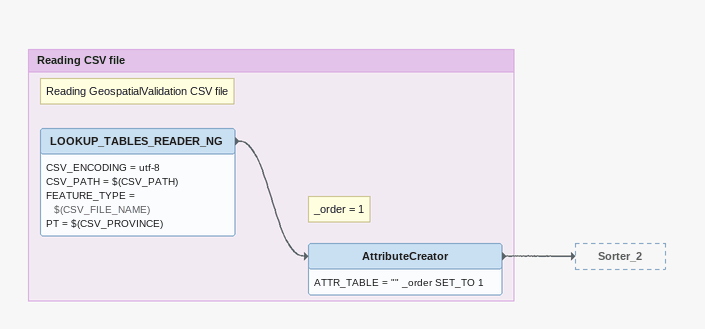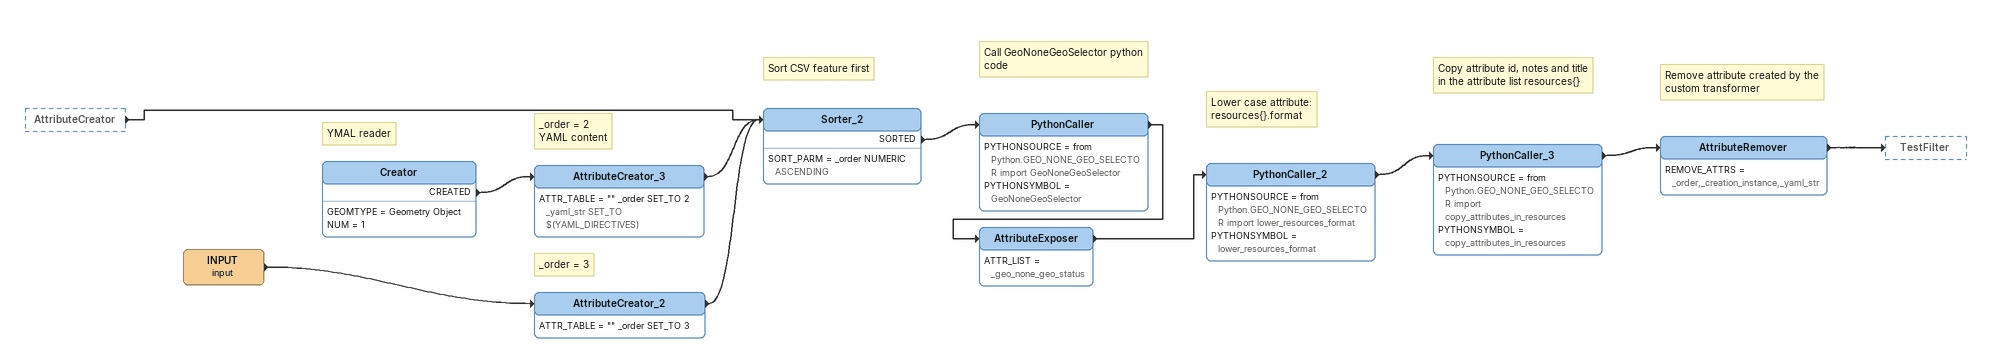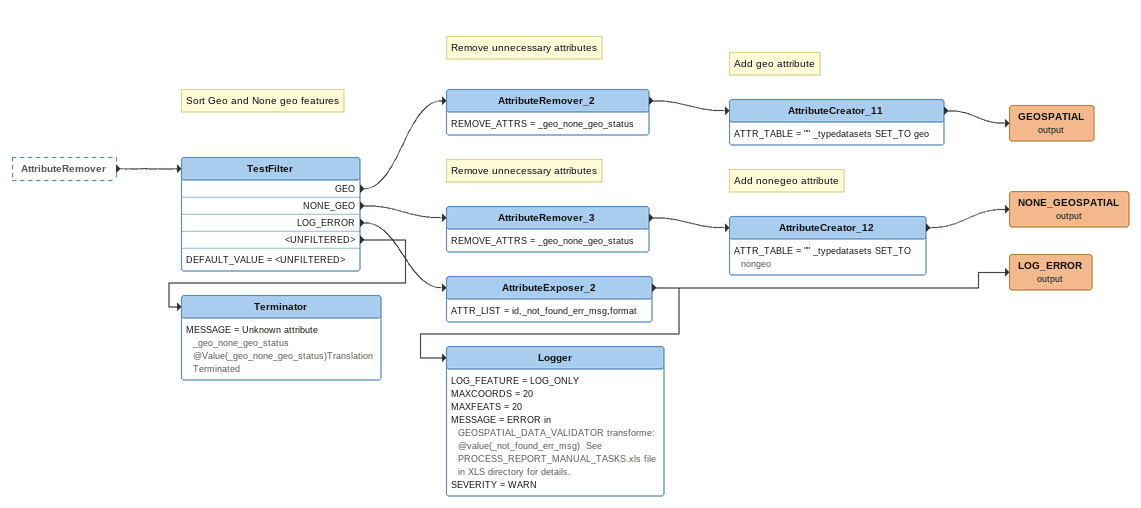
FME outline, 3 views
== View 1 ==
Bookmark: Reading CSV file
Note: Reading GeospatialValidation CSV file
LOOKUP_TABLES_READER_NG
    CSV_ENCODING = utf-8
    CSV_PATH = $(CSV_PATH)
    FEATURE_TYPE = $(CSV_FILE_NAME)
    PT = $(CSV_PROVINCE)
    -> AttributeCreator
Note: _order = 1
AttributeCreator
    ATTR_TABLE = "" _order SET_TO 1
    -> Sorter_2

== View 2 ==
AttributeCreator [outside]
    -> Sorter_2
INPUT (input)
    -> AttributeCreator_2
Note: _order = 3
AttributeCreator_2
    ATTR_TABLE = "" _order SET_TO 3
    -> Sorter_2
Note: YMAL reader
Creator
    GEOMTYPE = Geometry Object
    NUM = 1
    CREATED -> AttributeCreator_3
Note: _order = 2 / YAML content
AttributeCreator_3
    ATTR_TABLE = "" _order SET_TO 2  _yaml_str SET_TO $(YAML_DIRECTIVES)
    -> Sorter_2
Note: Sort CSV feature first
Sorter_2
    SORT_PARM = _order NUMERIC ASCENDING
    SORTED -> PythonCaller
Note: Call GeoNoneGeoSelector python code
PythonCaller
    PYTHONSOURCE = from Python.GEO_NONE_GEO_SELECTOR import GeoNoneGeoSelector
    PYTHONSYMBOL = GeoNoneGeoSelector
    -> AttributeExposer
AttributeExposer
    ATTR_LIST = _geo_none_geo_status
    -> PythonCaller_2
Note: Lower case attribute: resources{}.format
PythonCaller_2
    PYTHONSOURCE = from Python.GEO_NONE_GEO_SELECTOR import lower_resources_format
    PYTHONSYMBOL = lower_resources_format
    -> PythonCaller_3
Note: Copy attribute id, notes and title in the attribute list resources{}
PythonCaller_3
    PYTHONSOURCE = from Python.GEO_NONE_GEO_SELECTOR import copy_attributes_in_resources
    PYTHONSYMBOL = copy_attributes_in_resources
    -> AttributeRemover
Note: Remove attribute created by the custom transformer
AttributeRemover
    REMOVE_ATTRS = _order,_creation_instance,_yaml_str
    -> TestFilter

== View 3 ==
AttributeRemover [outside]
    -> TestFilter
Note: Sort Geo and None geo features
TestFilter
    DEFAULT_VALUE = <UNFILTERED>
    GEO -> AttributeRemover_2
    NONE_GEO -> AttributeRemover_3
    LOG_ERROR -> AttributeExposer_2
    <UNFILTERED> -> Terminator
Note: Remove unnecessary attributes
AttributeRemover_2
    REMOVE_ATTRS = _geo_none_geo_status
    -> AttributeCreator_11
Note: Add geo attribute
AttributeCreator_11
    ATTR_TABLE = "" _typedatasets SET_TO geo
    -> GEOSPATIAL (output)
GEOSPATIAL (output)
Note: Remove unnecessary attributes
AttributeRemover_3
    REMOVE_ATTRS = _geo_none_geo_status
    -> AttributeCreator_12
Note: Add nonegeo attribute
AttributeCreator_12
    ATTR_TABLE = "" _typedatasets SET_TO nongeo
    -> NONE_GEOSPATIAL (output)
NONE_GEOSPATIAL (output)
AttributeExposer_2
    ATTR_LIST = id,_not_found_err_msg,format
    -> Logger
    -> LOG_ERROR (output)
LOG_ERROR (output)
Logger
    LOG_FEATURE = LOG_ONLY
    MAXCOORDS = 20
    MAXFEATS = 20
    MESSAGE = ERROR in GEOSPATIAL_DATA_VALIDATOR transforme: @value(_not_found_err_msg)  See PROCESS_REPORT_MANUAL_TASKS.xls file in XLS directory for details.
    SEVERITY = WARN
Terminator
    MESSAGE = Unknown attribute _geo_none_geo_status @Value(_geo_none_geo_status)Translation Terminated
